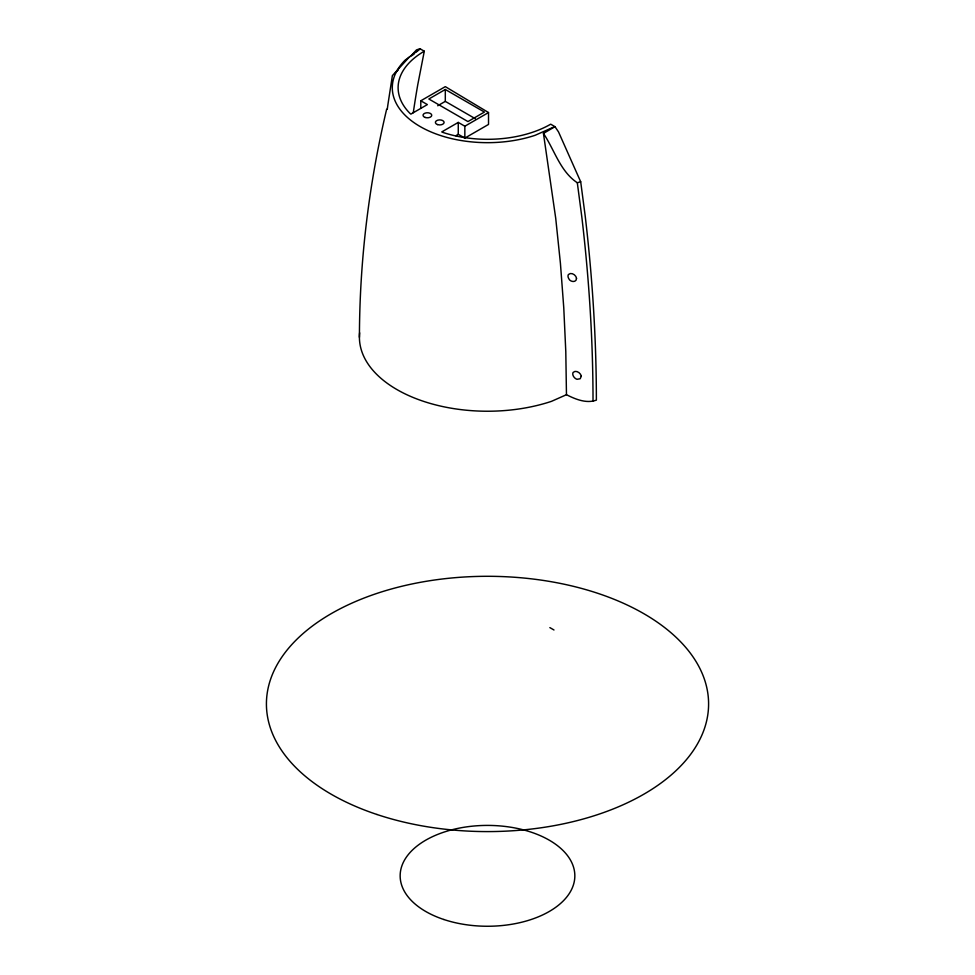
<?xml version="1.0" encoding="UTF-8"?>
<svg xmlns="http://www.w3.org/2000/svg" width="975" height="975" viewBox="0 0 975 975"><rect width="100%" height="100%" fill="white"/><g stroke="black" fill="none" stroke-linecap="round" stroke-linejoin="round"><path stroke-width="1.46" d="M359.422 337.277C359.568 260.52 368.952 183.897 386.648 109.224M410.426 56.526L416.471 49.908L420.03 48.75L424.296 51.212L417.788 84.581A1441.306 832.138 60 0 0 413.266 112.747M566.463 394.704L565.793 351.609L563.769 307.783L560.418 263.299L555.713 218.229L543.441 133.429L554.97 126.665L558.529 131.93L580.698 181.789L585.158 215.67A1506.375 869.712 60 0 1 596.371 400.128C586.365 403.808 575.445 399.238 566.463 394.704L551.545 401.322A128.078 73.954 0 0 1 420.152 400.177A128.078 73.954 0 0 1 359.653 332.828M395.314 73.076L398.336 69.761M409.025 57.354L392.377 75.636L387.855 104.947A1505.4 869.152 60 0 0 387.258 109.346M416.617 51.736L420.03 48.75M412.133 55.538L414.375 53.637M418.86 49.835L405.052 60.218A95.209 54.966 0 0 0 420.176 126.567A95.209 54.966 0 0 0 535.104 135.306L553.105 127.335M420.798 108.213L420.798 100.791L445.307 86.641L488.524 112.552L488.524 124.434L464.843 138.097L458.262 134.294L455.788 135.732M445.307 89.493L428.842 98.999L467.951 121.57L484.417 112.064L445.307 89.493L445.307 101.376L475.288 118.682M437.702 105.763L445.307 101.376M488.524 112.552L464.843 126.214L458.262 122.411L441.773 131.93L442.808 132.393A89.383 51.602 0 0 0 550.704 124.191L554.97 126.665M543.441 133.429C554.507 149.833 560.113 171.368 577.31 182.752L580.698 181.789M420.798 100.791L427.379 104.593L410.889 114.112L410.097 113.514A89.383 51.602 0 0 1 424.296 51.212M549.863 627.608L553.983 629.984M577.31 182.752L581.819 216.938A1505.4 869.152 60 0 1 593.019 401.273M464.843 126.214L464.843 138.097M458.262 122.411L458.262 134.294M581.283 376.24L580.198 378.751L577.054 379.287A4.814 3.303 48.6 0 1 574.165 377.313L573.471 376.313A4.57 3.144 48.6 0 1 573.154 372.389C575.823 369.647 580.856 372.913 581.283 376.24M576.53 278.399C576.481 282.994 569.863 282.055 568.681 278.497A4.57 3.181 49.4 0 1 568.413 274.548C571.094 271.769 576.225 274.974 576.53 278.399M443.832 919.498A87.336 50.42 0 0 0 574.836 875.83A87.336 50.42 0 0 0 443.832 832.162A87.336 50.42 0 0 0 443.832 919.498M376.959 814.491A221.093 127.652 0 0 0 708.593 703.938A221.093 127.652 0 0 0 376.959 593.397A221.093 127.652 0 0 0 376.959 814.491M425.197 117.463A4.363 2.523 0 0 0 431.754 115.282A4.363 2.523 0 0 0 425.197 113.1A4.363 2.523 0 0 0 425.197 117.463M437.556 124.593A4.363 2.523 0 0 0 444.1 122.411A4.363 2.523 0 0 0 437.556 120.23A4.363 2.523 0 0 0 437.556 124.593"/></g></svg>
